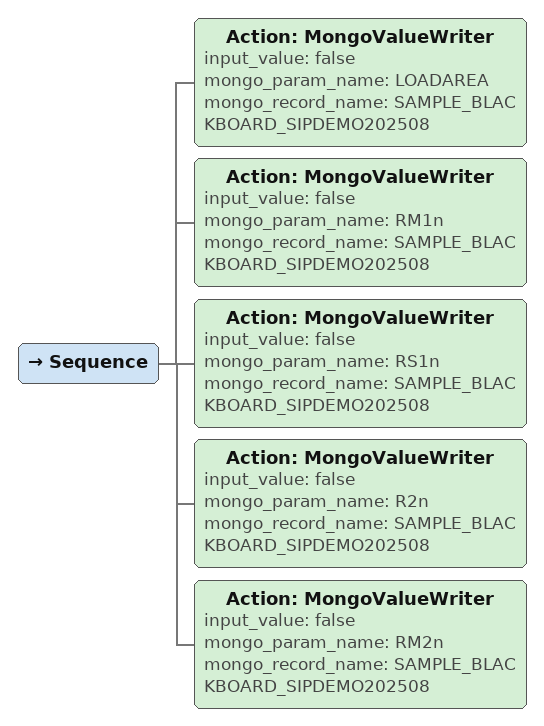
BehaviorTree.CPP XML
<Sequence>
    <Action ID="MongoValueWriter" input_value="false" mongo_param_name="LOADAREA" mongo_record_name="SAMPLE_BLACKBOARD_SIPDEMO202508"/>
    <Action ID="MongoValueWriter" input_value="false" mongo_param_name="RM1n" mongo_record_name="SAMPLE_BLACKBOARD_SIPDEMO202508"/>
    <Action ID="MongoValueWriter" input_value="false" mongo_param_name="RS1n" mongo_record_name="SAMPLE_BLACKBOARD_SIPDEMO202508"/>
    <Action ID="MongoValueWriter" input_value="false" mongo_param_name="R2n" mongo_record_name="SAMPLE_BLACKBOARD_SIPDEMO202508"/>
    <Action ID="MongoValueWriter" input_value="false" mongo_param_name="RM2n" mongo_record_name="SAMPLE_BLACKBOARD_SIPDEMO202508"/>
</Sequence>
